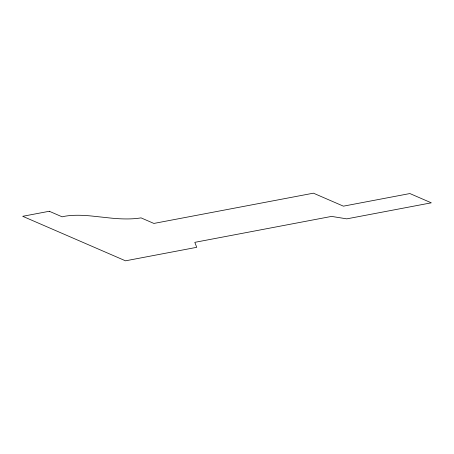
<?xml version="1.0" encoding="UTF-8"?>
<svg xmlns="http://www.w3.org/2000/svg" width="454" height="454" viewBox="0 0 454 454"><rect width="100%" height="100%" fill="white"/><g stroke="black" fill="none" stroke-linecap="round" stroke-linejoin="round"><path stroke-width="0.68" d="M49.287 211.263L22.7 216.303L125.514 260.823L196.735 247.317L194.811 242.345L331.562 216.41L346.777 218.856L431.3 202.825L409.883 193.552L343.406 206.161L313.419 193.177L153.878 223.436L141.024 217.869A65.461 18.92 12.3 0 1 109.885 217.982L92.281 216.093A56.994 16.475 12.3 0 0 62.141 216.825L49.287 211.263"/></g></svg>
